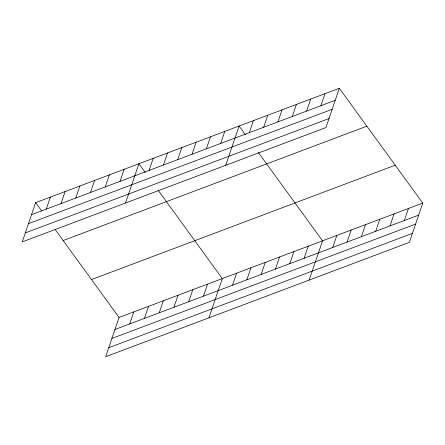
<?xml version="1.0" encoding="UTF-8"?>
<svg xmlns="http://www.w3.org/2000/svg" width="445" height="445" viewBox="0 0 445 445"><rect width="100%" height="100%" fill="white"/><g stroke="black" fill="none" stroke-linecap="round" stroke-linejoin="round"><path stroke-width="0.67" d="M339.318 88.294L35.617 202.647L22.25 241.908L325.951 127.548L339.318 88.294L422.75 203.092L409.383 242.353L105.682 356.706L119.049 317.452L422.75 203.092M46.269 209.122L50.363 197.096M61.021 203.571L65.115 191.539M75.772 198.014L79.866 185.988M90.524 192.457L94.618 180.431M105.276 186.906L109.37 174.879M120.028 181.349L124.122 169.322M125.507 203.026L138.873 163.771L145.259 172.554M149.097 170.407L153.191 158.376M163.415 165.012L167.509 152.985M177.733 159.621L181.827 147.595M129.706 323.921L133.8 311.895M192.045 154.231L196.145 142.205M144.458 318.37L148.552 306.338M206.363 148.841L210.457 136.815M159.21 312.813L163.304 300.787M220.681 143.451L224.775 131.42M173.956 307.261L178.056 295.23M225.732 165.29L239.093 126.03L245.479 134.818M188.708 301.704L192.802 289.678M249.317 132.666L253.411 120.639M203.46 296.147L207.554 284.121M263.635 127.276L267.729 115.249M208.944 317.825L222.305 278.57L158.025 190.121M277.953 121.886L282.047 109.859M232.529 285.206L236.623 273.174M292.27 116.495L296.364 104.469M246.847 279.816L250.941 267.784M306.588 111.105L310.682 99.074M261.165 274.42L265.259 262.394M320.906 105.71L325 93.684M275.483 269.03L279.577 257.004M289.801 263.64L293.895 251.614M304.119 258.25L308.213 246.224M309.164 280.089L322.53 240.828L258.25 152.385M332.749 247.465L336.848 235.438M347.067 242.074L351.161 230.048M361.385 236.684L365.478 224.658M375.702 231.294L379.796 219.268M390.02 225.904L394.114 213.873M404.338 220.514L408.432 208.483M31.517 214.679L335.224 100.32M28.463 223.663L332.165 109.309M25.309 232.919L329.011 118.565M63.145 240.534L366.847 126.18M91.514 279.566L395.216 165.212M114.955 329.478L418.656 215.119M111.895 338.461L415.597 224.108M108.741 347.723L412.443 233.364M35.617 202.647L41.602 210.886M55.169 229.553L119.049 317.452"/></g></svg>
